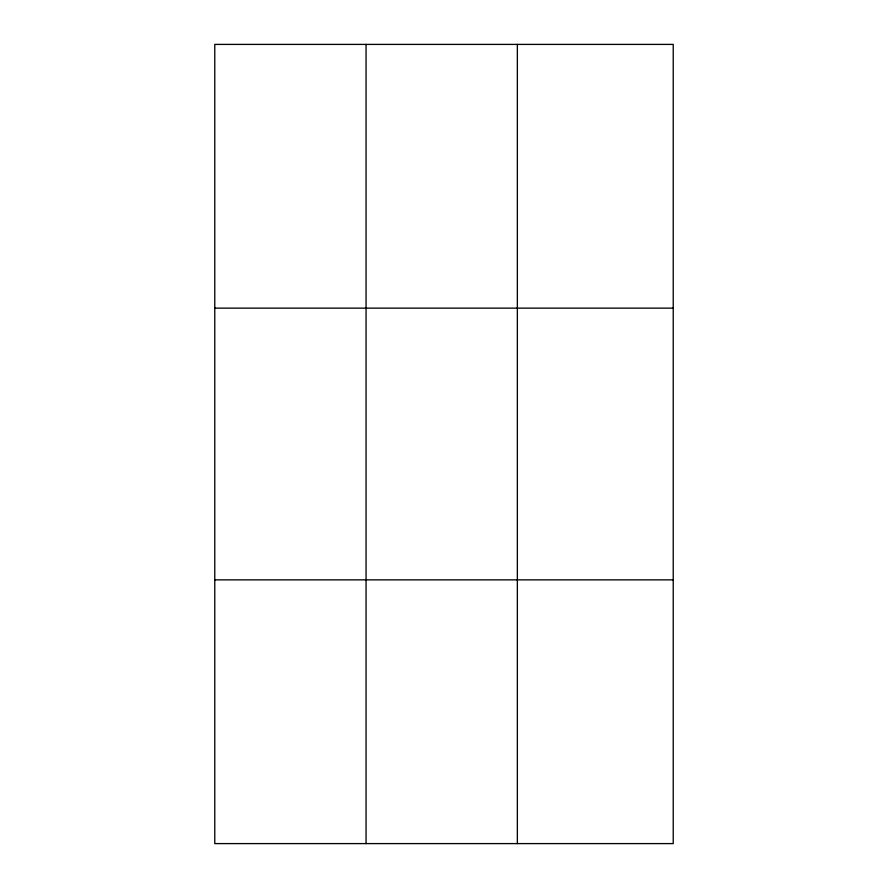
<?xml version="1.0" encoding="UTF-8"?>
<svg xmlns="http://www.w3.org/2000/svg" width="888" height="888" viewBox="0 0 888 888"><rect width="100%" height="100%" fill="white"/><g stroke="black" fill="none" stroke-linecap="round" stroke-linejoin="round"><path stroke-width="1.33" d="M366.067 44.4L366.067 843.6M517.349 44.4L517.349 843.6M673.226 579.864L673.226 843.6L214.774 843.6L214.774 44.4L673.226 44.4L673.226 579.864L214.774 579.864M214.774 308.136L673.226 308.136"/></g></svg>
